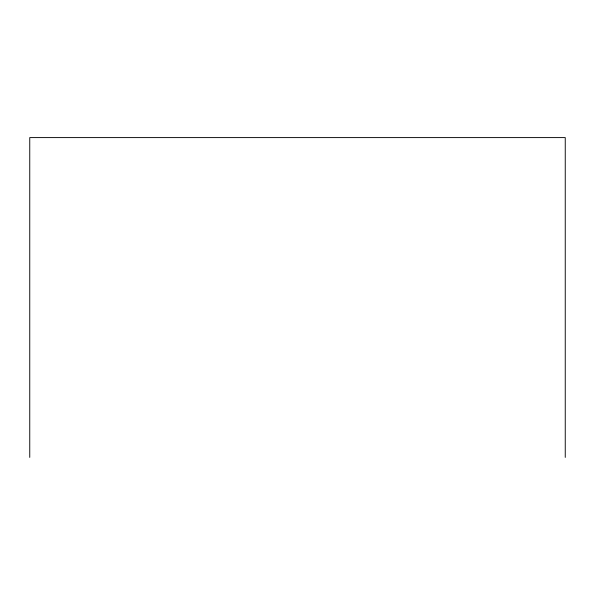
<?xml version="1.0" encoding="UTF-8"?>
<svg xmlns="http://www.w3.org/2000/svg" width="595" height="595" viewBox="0 0 595 595"><rect width="100%" height="100%" fill="white"/><g stroke="black" fill="none" stroke-linecap="round" stroke-linejoin="round"><path stroke-width="0.89" d="M565.25 457.406L565.25 137.594L29.75 137.594L29.75 457.406"/></g></svg>
